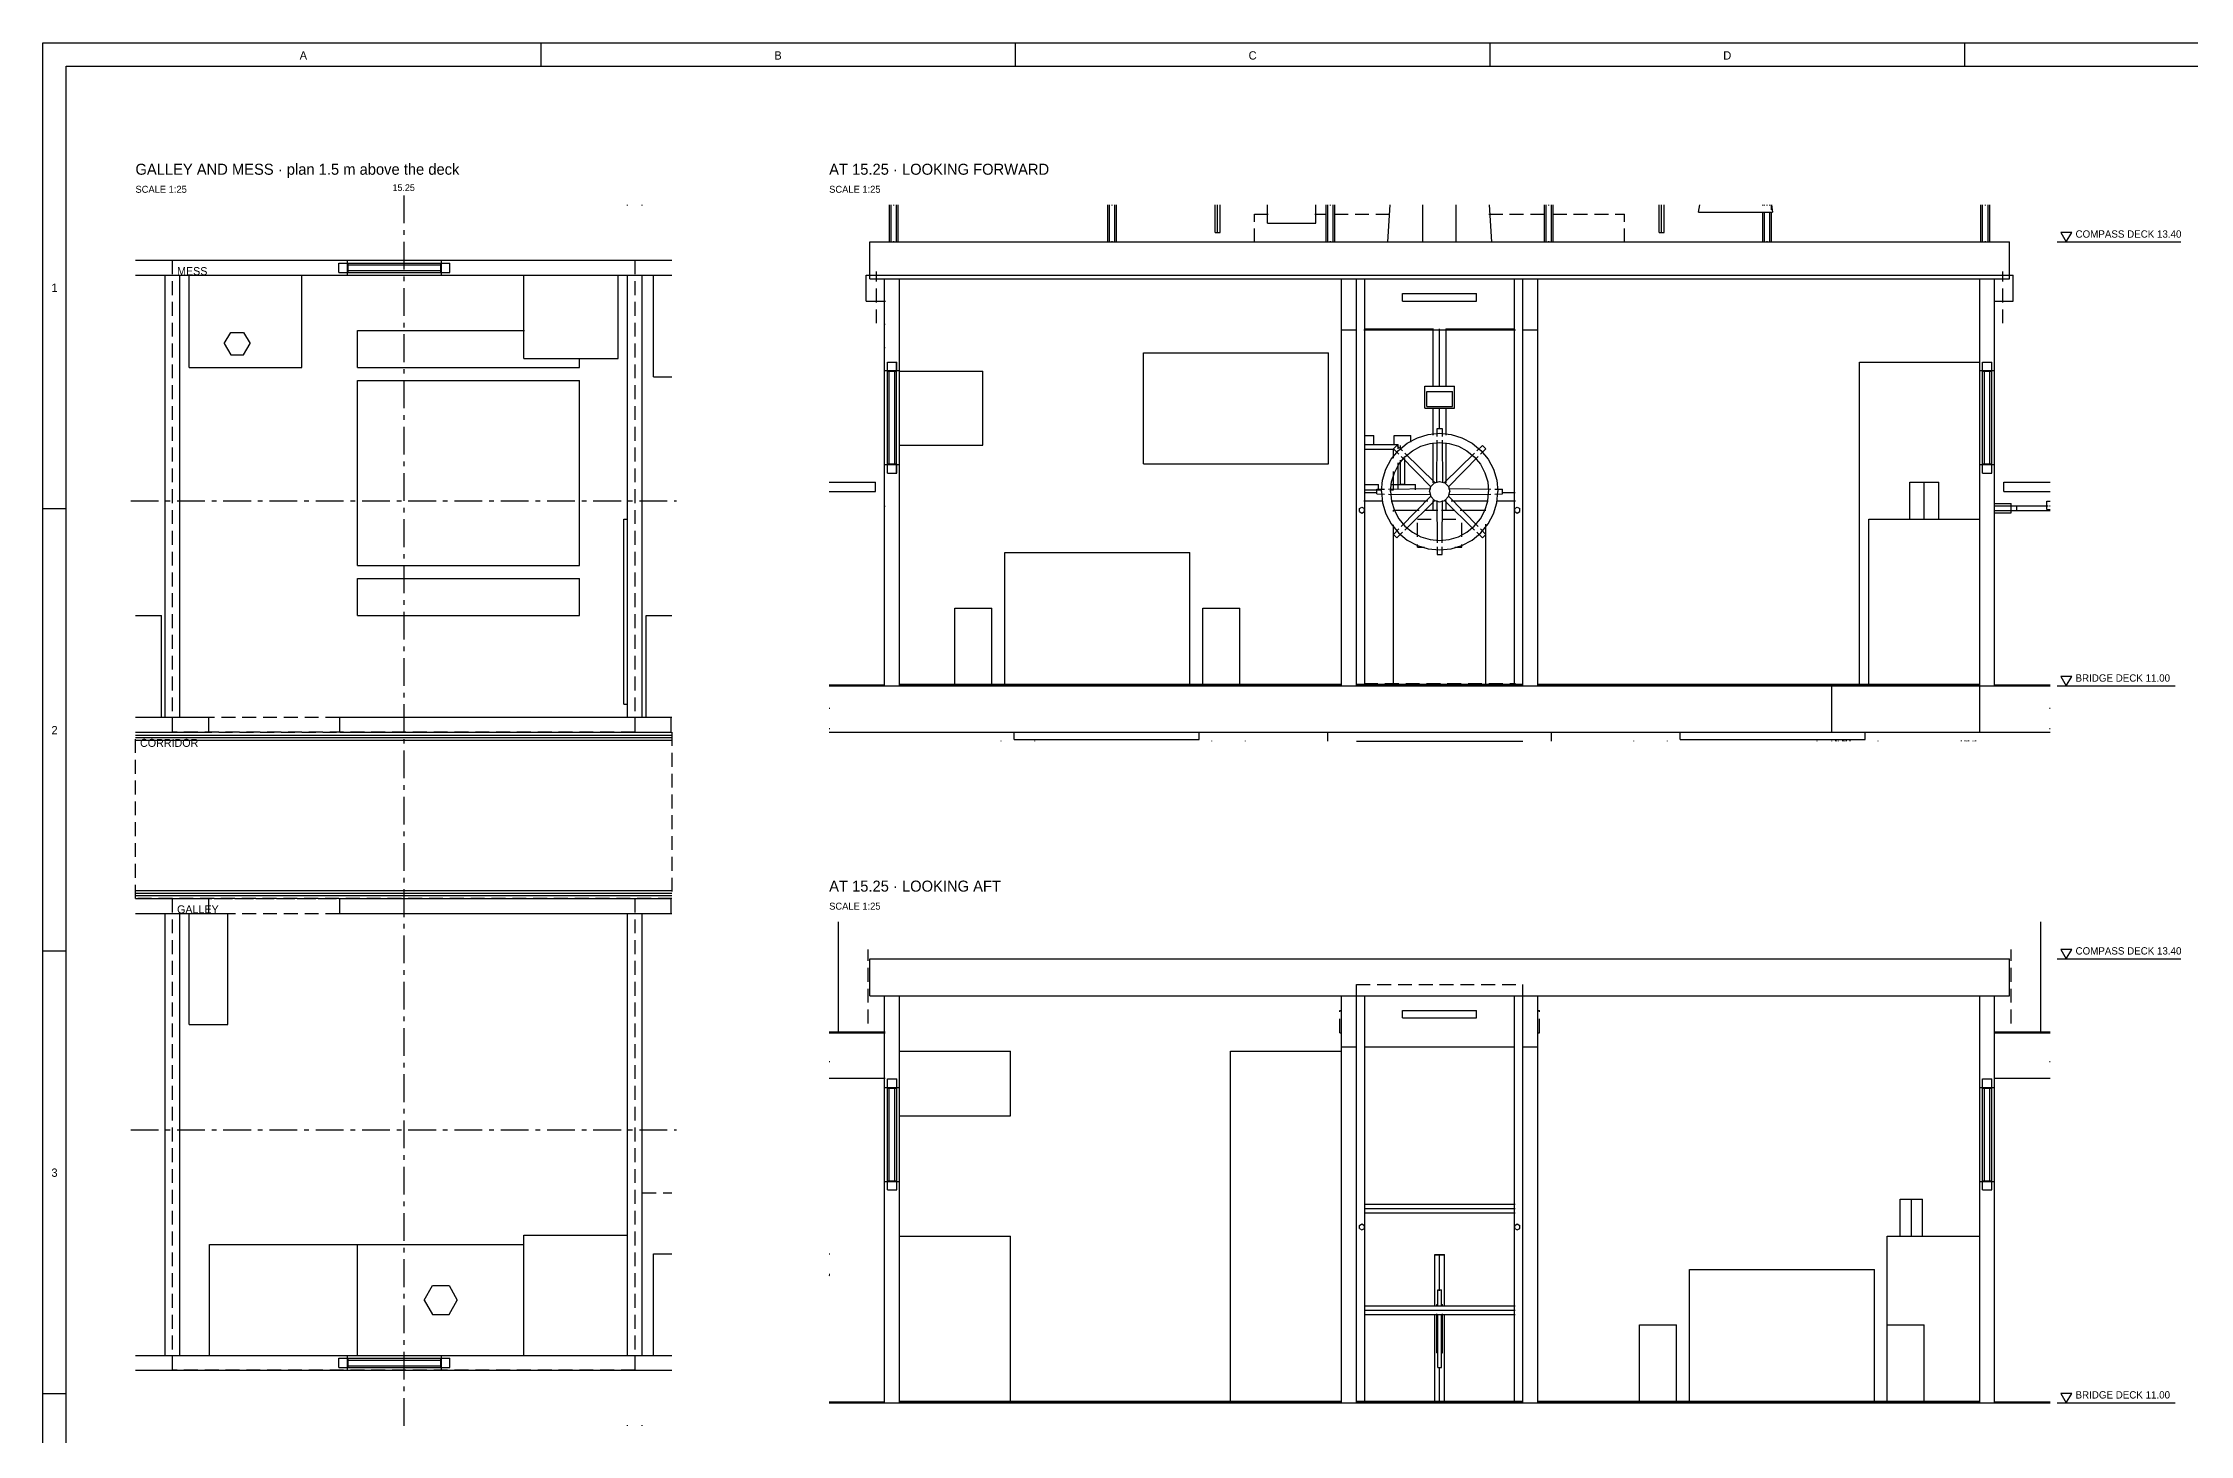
# Model space of a CAD drawing. Extents: x 5 to 836, y 5 to 589.
# Drawn here: x 5 to 469.3, y 288 to 589 of the extents above; entities that cross this region are included whole.
import ezdxf
from ezdxf.enums import TextEntityAlignment as Align

# ---------------------------------------------------------------- set-up
doc = ezdxf.new("R2010")
doc.units = 0
doc.linetypes.add('CENTER', pattern=[10, 6, -1.5, 1, -1.5])
doc.linetypes.add('DASHED', pattern=[4.5, 3, -1.5])
for name, color, linetype in [('CENTRE', 4, 'CENTER'), ('CUT', 7, 'CONTINUOUS'), ('DETAIL', 8, 'CONTINUOUS'), ('DIM', 3, 'CONTINUOUS'), ('FRAME', 7, 'CONTINUOUS'), ('GA', 4, 'DASHED'), ('GA-TEXT', 4, 'CONTINUOUS'), ('MARKING', 4, 'DASHED'), ('OUTLINE', 7, 'CONTINUOUS'), ('TEXT', 7, 'CONTINUOUS'), ('THIN', 7, 'CONTINUOUS')]:
    doc.layers.add(name, color=color, linetype=linetype)

msp = doc.modelspace()

# ---------------------------------------------------------------- linework, layer by layer
at = {"layer": 'CENTRE'}
for p, q in [((83, 556), (83, 289)), ((83, 556), (83, 289)), ((24, 490), (142, 490)), ((24, 354), (142, 354))]:
    msp.add_line(p, q, dxfattribs=at)
at = {"layer": 'CUT'}
for p, q in [((183.8, 538), (183.8, 546)), ((183.8, 546), (430.2, 546)), ((430.2, 538), (430.2, 546)), ((25, 542), (70.84, 542)), ((25, 538.8), (70.84, 538.8)), ((31.4, 443.2), (31.4, 538.8)), ((34.6, 443.2), (34.6, 538.8)), ((69, 541.4), (71, 541.4)), ((69, 539.4), (69, 541.4)), ((69, 539.4), (71, 539.4)), ((70.84, 538.8), (70.84, 542)), ((71, 539.4), (71, 541.4)), ((71, 541), (91, 541)), ((71, 539.8), (91, 539.8)), ((91, 539.4), (91, 541.4)), ((91, 541.4), (93, 541.4)), ((91, 539.4), (93, 539.4)), ((91.16, 542), (141, 542)), ((91.16, 538.8), (91.16, 542)), ((91.16, 538.8), (141, 538.8)), ((93, 539.4), (93, 541.4)), ((109, 520.8), (109, 538.8)), ((129.4, 520.8), (129.4, 538.8)), ((131.4, 443.2), (131.4, 538.8)), ((134.6, 443.2), (134.6, 538.8)), ((183.8, 538), (430.2, 538)), ((187, 518.16), (187, 538)), ((190.2, 518.16), (190.2, 538)), ((285.8, 450), (285.8, 538)), ((289, 450), (289, 538)), ((325, 450), (325, 538)), ((328.2, 450), (328.2, 538)), ((423.8, 518.16), (423.8, 538)), ((427, 518.16), (427, 538)), ((109, 520.8), (129.4, 520.8)), ((187.6, 518), (187.6, 520)), ((187.6, 520), (189.6, 520)), ((189.6, 518), (189.6, 520)), ((424.4, 520), (426.4, 520)), ((424.4, 518), (424.4, 520)), ((426.4, 518), (426.4, 520)), ((187, 518.16), (190.2, 518.16)), ((187.6, 518), (189.6, 518)), ((188, 498), (188, 518)), ((189.2, 498), (189.2, 518)), ((423.8, 518.16), (427, 518.16)), ((424.4, 518), (426.4, 518)), ((424.8, 498), (424.8, 518)), ((426, 498), (426, 518)), ((187, 450), (187, 497.84)), ((187, 497.84), (190.2, 497.84)), ((187.6, 498), (189.6, 498)), ((187.6, 496), (187.6, 498)), ((189.6, 496), (189.6, 498)), ((190.2, 450), (190.2, 497.84)), ((423.8, 497.84), (427, 497.84)), ((423.8, 450), (423.8, 497.84)), ((424.4, 498), (426.4, 498)), ((424.4, 496), (424.4, 498)), ((426.4, 496), (426.4, 498)), ((427, 450), (427, 497.84)), ((187.6, 496), (189.6, 496)), ((424.4, 496), (426.4, 496)), ((289.65, 488.32), (290.2, 488.64)), ((289.65, 487.68), (289.65, 488.32)), ((289.65, 487.68), (290.2, 487.36)), ((290.2, 488.64), (290.75, 488.32)), ((290.2, 487.36), (290.75, 487.68)), ((290.75, 487.68), (290.75, 488.32)), ((323.25, 488.32), (323.8, 488.64)), ((323.25, 487.68), (323.25, 488.32)), ((323.25, 487.68), (323.8, 487.36)), ((323.8, 488.64), (324.35, 488.32)), ((323.8, 487.36), (324.35, 487.68)), ((324.35, 487.68), (324.35, 488.32)), ((130.6, 486), (131.4, 486)), ((130.6, 446), (130.6, 486)), ((399.8, 450), (399.8, 486)), ((399.8, 486), (423.8, 486)), ((213, 450), (213, 478.8)), ((213, 478.8), (253, 478.8)), ((253, 450), (253, 478.8)), ((25, 465.2), (30.6, 465.2)), ((30.6, 443.2), (30.6, 465.2)), ((135.4, 465.2), (141, 465.2)), ((135.4, 443.2), (135.4, 465.2)), ((202.2, 466.8), (210.2, 466.8)), ((202.2, 450), (202.2, 466.8)), ((210.2, 450), (210.2, 466.8)), ((255.8, 450), (255.8, 466.8)), ((255.8, 466.8), (263.8, 466.8)), ((263.8, 450), (263.8, 466.8)), ((130.6, 446), (131.4, 446)), ((175, 450.2), (187, 450.2)), ((175, 450.04), (187, 450.04)), ((175, 450), (439, 450)), ((190.2, 450.32), (285.8, 450.32)), ((190.2, 450.12), (285.8, 450.12)), ((289, 450.32), (325, 450.32)), ((289, 450.12), (325, 450.12)), ((328.2, 450.32), (423.8, 450.32)), ((328.2, 450.12), (423.8, 450.12)), ((427, 450.2), (439, 450.2)), ((427, 450.04), (439, 450.04)), ((25, 443.2), (40.84, 443.2)), ((40.84, 440), (40.84, 443.2)), ((69.16, 443.2), (141, 443.2)), ((69.16, 440), (69.16, 443.2)), ((140.84, 440), (140.84, 443.2)), ((25, 440), (40.84, 440)), ((69.16, 440), (140.84, 440)), ((175, 440), (439, 440)), ((215, 438.4), (215, 440)), ((215, 438.4), (255, 438.4)), ((255, 438.4), (255, 440)), ((359, 438.4), (359, 440)), ((359, 438.4), (399, 438.4)), ((399, 438.4), (399, 440)), ((25, 404), (40.84, 404)), ((40.84, 400.8), (40.84, 404)), ((69.16, 400.8), (69.16, 404)), ((69.16, 404), (140.84, 404)), ((140.84, 400.8), (140.84, 404)), ((25, 400.8), (45, 400.8)), ((31.4, 305.2), (31.4, 400.8)), ((34.6, 305.2), (34.6, 400.8)), ((36.6, 376.8), (36.6, 400.8)), ((45, 376.8), (45, 400.8)), ((69.16, 400.8), (140.84, 400.8)), ((131.4, 305.2), (131.4, 400.8)), ((134.6, 305.2), (134.6, 400.8)), ((183.8, 383), (183.8, 391)), ((183.8, 391), (430.2, 391)), ((430.2, 383), (430.2, 391)), ((183.8, 383), (430.2, 383)), ((187, 363.16), (187, 383)), ((190.2, 363.16), (190.2, 383)), ((285.8, 295), (285.8, 383)), ((289, 295), (289, 383)), ((325, 295), (325, 383)), ((328.2, 295), (328.2, 383)), ((423.8, 363.16), (423.8, 383)), ((427, 363.16), (427, 383)), ((36.6, 376.8), (45, 376.8)), ((187, 363.16), (190.2, 363.16)), ((187.6, 365), (189.6, 365)), ((187.6, 363), (187.6, 365)), ((187.6, 363), (189.6, 363)), ((188, 343), (188, 363)), ((189.2, 343), (189.2, 363)), ((189.6, 363), (189.6, 365)), ((423.8, 363.16), (427, 363.16)), ((424.4, 363), (424.4, 365)), ((424.4, 365), (426.4, 365)), ((424.4, 363), (426.4, 363)), ((424.8, 343), (424.8, 363)), ((426, 343), (426, 363)), ((426.4, 363), (426.4, 365)), ((187, 342.84), (190.2, 342.84)), ((187, 295), (187, 342.84)), ((187.6, 343), (189.6, 343)), ((187.6, 341), (187.6, 343)), ((187.6, 341), (189.6, 341)), ((189.6, 341), (189.6, 343)), ((190.2, 295), (190.2, 342.84)), ((423.8, 295), (423.8, 342.84)), ((423.8, 342.84), (427, 342.84)), ((424.4, 343), (426.4, 343)), ((424.4, 341), (424.4, 343)), ((424.4, 341), (426.4, 341)), ((426.4, 341), (426.4, 343)), ((427, 295), (427, 342.84)), ((109, 305.2), (109, 331.2)), ((109, 331.2), (131.4, 331.2)), ((190.2, 331), (214.2, 331)), ((214.2, 295), (214.2, 331)), ((289.65, 333.32), (290.2, 333.64)), ((289.65, 332.68), (289.65, 333.32)), ((289.65, 332.68), (290.2, 332.36)), ((290.2, 333.64), (290.75, 333.32)), ((290.2, 332.36), (290.75, 332.68)), ((290.75, 332.68), (290.75, 333.32)), ((323.25, 333.32), (323.8, 333.64)), ((323.25, 332.68), (323.25, 333.32)), ((323.25, 332.68), (323.8, 332.36)), ((323.8, 333.64), (324.35, 333.32)), ((323.8, 332.36), (324.35, 332.68)), ((324.35, 332.68), (324.35, 333.32)), ((361, 295), (361, 323.8)), ((361, 323.8), (401, 323.8)), ((401, 295), (401, 323.8)), ((350.2, 295), (350.2, 311.8)), ((350.2, 311.8), (358.2, 311.8)), ((358.2, 295), (358.2, 311.8)), ((403.8, 311.8), (411.8, 311.8)), ((403.8, 295), (403.8, 311.8)), ((411.8, 295), (411.8, 311.8)), ((25, 305.2), (70.84, 305.2)), ((25, 302), (70.84, 302)), ((69, 302.6), (69, 304.6)), ((69, 304.6), (71, 304.6)), ((69, 302.6), (71, 302.6)), ((70.84, 302), (70.84, 305.2)), ((71, 302.6), (71, 304.6)), ((71, 304.2), (91, 304.2)), ((71, 303), (91, 303)), ((91, 302.6), (91, 304.6)), ((91, 304.6), (93, 304.6)), ((91, 302.6), (93, 302.6)), ((91.16, 302), (91.16, 305.2)), ((91.16, 305.2), (141, 305.2)), ((91.16, 302), (141, 302)), ((93, 302.6), (93, 304.6)), ((175, 295.2), (187, 295.2)), ((175, 295.04), (187, 295.04)), ((175, 295), (439, 295)), ((190.2, 295.32), (285.8, 295.32)), ((190.2, 295.12), (285.8, 295.12)), ((289, 295.32), (325, 295.32)), ((289, 295.12), (325, 295.12)), ((328.2, 295.32), (423.8, 295.32)), ((328.2, 295.12), (423.8, 295.12)), ((427, 295.2), (439, 295.2)), ((427, 295.04), (439, 295.04))]:
    msp.add_line(p, q, dxfattribs=at)
at = {"layer": 'DETAIL'}
for p, q in [((131.4, 553.86), (131.4, 554)), ((134.6, 553.86), (134.6, 554)), ((188.05, 546), (188.05, 554)), ((188.41, 546), (188.41, 554)), ((189, 553.86), (189, 554)), ((189.59, 546), (189.59, 554)), ((189.95, 546), (189.95, 554)), ((235.25, 546), (235.25, 554)), ((235.61, 546), (235.61, 554)), ((236.2, 553.86), (236.2, 554)), ((236.79, 546), (236.79, 554)), ((237.15, 546), (237.15, 554)), ((258.44, 548), (258.44, 554)), ((259, 548), (259, 554)), ((259.56, 548), (259.56, 554)), ((282.45, 546), (282.45, 554)), ((282.81, 546), (282.81, 554)), ((283.4, 553.86), (283.4, 554)), ((283.99, 546), (283.99, 554)), ((284.35, 546), (284.35, 554)), ((329.65, 546), (329.65, 554)), ((330.01, 546), (330.01, 554)), ((330.6, 553.86), (330.6, 554)), ((331.19, 546), (331.19, 554)), ((331.55, 546), (331.55, 554)), ((354.44, 548), (354.44, 554)), ((355, 548), (355, 554)), ((355.56, 548), (355.56, 554)), ((376.85, 553.86), (376.85, 554)), ((376.85, 546), (376.85, 552.48)), ((377.21, 553.86), (377.21, 554)), ((377.21, 546), (377.21, 552.48)), ((377.8, 553.86), (377.8, 554)), ((378.39, 553.86), (378.39, 554)), ((378.39, 546), (378.39, 552.48)), ((378.75, 552.9), (378.75, 554)), ((378.75, 546), (378.75, 552.48)), ((424.05, 546), (424.05, 554)), ((424.41, 546), (424.41, 554)), ((425, 553.86), (425, 554)), ((425.59, 546), (425.59, 554)), ((425.95, 546), (425.95, 554)), ((258.44, 548), (259.56, 548)), ((269.8, 550), (280.2, 550)), ((354.44, 548), (355.56, 548)), ((363, 552.4), (379, 552.4)), ((183.8, 538.69), (183.8, 546)), ((183.8, 546), (430.2, 546)), ((189, 546), (189, 546.14)), ((236.2, 546), (236.2, 546.14)), ((283.4, 546), (283.4, 546.14)), ((330.6, 546), (330.6, 546.14)), ((377.8, 546), (377.8, 546.14)), ((425, 546), (425, 546.14)), ((430.2, 538.69), (430.2, 546)), ((25, 542), (141, 542)), ((25, 538.8), (141, 538.8)), ((31.4, 443.2), (31.4, 538.8)), ((34.6, 443.2), (34.6, 538.8)), ((36.6, 518.8), (36.6, 538.8)), ((61, 518.8), (61, 538.8)), ((69, 541.4), (70.87, 541.4)), ((69, 539.4), (69, 541.4)), ((69, 539.4), (70.87, 539.4)), ((70.84, 538.8), (70.84, 542)), ((71, 539.4), (71, 541.4)), ((71, 541.4), (93, 541.4)), ((71, 541), (91, 541)), ((71, 539.8), (91, 539.8)), ((71, 539.4), (93, 539.4)), ((91, 539.4), (91, 541.4)), ((91.16, 538.8), (91.16, 542)), ((93, 539.4), (93, 541.4)), ((109, 520.8), (109, 538.8)), ((129.4, 520.8), (129.4, 538.8)), ((131.4, 443.2), (131.4, 538.8)), ((134.6, 443.2), (134.6, 538.8)), ((137, 516.8), (137, 538.8)), ((183, 533.2), (183, 538.8)), ((183, 538.8), (431, 538.8)), ((431, 533.2), (431, 538.8)), ((187, 450), (187, 538)), ((187, 538), (427, 538)), ((190.2, 450), (190.2, 538)), ((191.44, 537.86), (191.44, 538)), ((233, 537.87), (233, 538)), ((233.76, 537.86), (233.76, 538)), ((238.64, 537.86), (238.64, 538)), ((261, 537.87), (261, 538)), ((280.96, 537.86), (280.96, 538)), ((285.8, 450), (285.8, 538)), ((285.84, 537.86), (285.84, 538)), ((289, 450), (289, 538)), ((290.84, 450), (290.84, 538)), ((295, 537.86), (295, 538)), ((299, 533.2), (299, 534.8)), ((299, 534.8), (315, 534.8)), ((306.79, 537.86), (306.79, 538)), ((307, 537.86), (307, 538)), ((307.21, 537.86), (307.21, 538)), ((315, 533.2), (315, 534.8)), ((319, 537.86), (319, 538)), ((323.16, 450), (323.16, 538)), ((325, 450), (325, 538)), ((328.16, 537.86), (328.16, 538)), ((328.2, 450), (328.2, 538)), ((333.04, 537.86), (333.04, 538)), ((353, 537.87), (353, 538)), ((375.36, 537.86), (375.36, 538)), ((380.24, 537.86), (380.24, 538)), ((381, 537.87), (381, 538)), ((388.6, 537.86), (388.6, 538)), ((391.64, 537.86), (391.64, 538)), ((391.8, 537.86), (391.8, 538)), ((422.56, 537.86), (422.56, 538)), ((423.8, 440), (423.8, 538)), ((423.96, 537.86), (423.96, 538)), ((427, 450), (427, 538)), ((183, 533.2), (187.2, 533.2)), ((299, 533.2), (315, 533.2)), ((426.8, 533.2), (431, 533.2)), ((44.2, 524), (45.6, 526.42)), ((45.6, 526.42), (48.4, 526.42)), ((48.4, 526.42), (49.8, 524)), ((73, 518.8), (73, 526.8)), ((73, 526.8), (109.1, 526.8)), ((187, 528.16), (187.14, 528.16)), ((285.66, 526), (285.8, 526)), ((285.8, 526.96), (289, 526.96)), ((290.62, 527), (305.74, 527)), ((290.73, 527.16), (305.67, 527.16)), ((290.84, 526.96), (323.16, 526.96)), ((305.61, 514.73), (305.61, 527.18)), ((307, 514.73), (307, 527.18)), ((308.26, 527), (323.38, 527)), ((308.33, 527.16), (323.27, 527.16)), ((308.39, 514.73), (308.39, 527.18)), ((325, 526.96), (328.2, 526.96)), ((426.86, 528.16), (427, 528.16)), ((44.2, 524), (45.6, 521.58)), ((45.6, 521.58), (48.4, 521.58)), ((48.4, 521.58), (49.8, 524)), ((109, 520.8), (129.4, 520.8)), ((121, 518.8), (121, 520.87)), ((187, 523.16), (187.14, 523.16)), ((187.6, 520), (189.6, 520)), ((187.6, 496), (187.6, 520)), ((189.59, 496), (189.59, 520)), ((243, 498), (243, 522)), ((243, 522), (283, 522)), ((283, 498), (283, 522)), ((397.8, 450), (397.8, 520)), ((397.8, 520), (423.8, 520)), ((424.4, 520), (426.4, 520)), ((424.41, 496), (424.41, 520)), ((426.4, 496), (426.4, 520)), ((426.86, 523.16), (427, 523.16)), ((426.86, 522.16), (427, 522.16)), ((36.6, 518.8), (61, 518.8)), ((73, 518.8), (121, 518.8)), ((73, 516), (121, 516)), ((73, 476), (73, 516)), ((121, 476), (121, 516)), ((137, 516.8), (141, 516.8)), ((187, 518.16), (190.2, 518.16)), ((187.6, 518), (189.6, 518)), ((188, 498), (188, 518)), ((189.2, 498), (189.2, 518)), ((190.2, 518), (208.2, 518)), ((208.2, 502), (208.2, 518)), ((423.8, 518.16), (427, 518.16)), ((424.4, 518), (426.4, 518)), ((424.8, 498), (424.8, 518)), ((426, 498), (426, 518)), ((303.8, 510), (303.8, 514.8)), ((303.8, 514.8), (310.2, 514.8)), ((310.2, 510), (310.2, 514.8)), ((303.8, 510), (310.2, 510)), ((305.61, 504.23), (305.61, 510.11)), ((307, 505.49), (307, 510.11)), ((308.39, 504.23), (308.39, 510.11)), ((190.2, 502), (208.2, 502)), ((290.72, 502.2), (298, 502.2)), ((292.8, 502.11), (292.8, 504.13)), ((297.02, 501.25), (297.75, 501.98)), ((297.2, 502.11), (297.2, 504.13)), ((298, 501.23), (298, 502.2)), ((300.8, 502.66), (300.8, 504.13)), ((305.61, 493.88), (305.61, 502.55)), ((306.48, 505.6), (307.52, 505.6)), ((308.39, 493.88), (308.39, 502.55)), ((316.25, 501.98), (316.98, 501.25)), ((187, 497.84), (190.2, 497.84)), ((187.6, 498), (189.6, 498)), ((243, 498), (283, 498)), ((298, 492.51), (298, 498.18)), ((423.8, 497.84), (427, 497.84)), ((424.4, 498), (426.4, 498)), ((175, 494), (185, 494)), ((185, 492), (185, 494)), ((187.6, 496), (189.6, 496)), ((290.72, 493.5), (293.8, 493.5)), ((293.4, 491.48), (293.4, 492.52)), ((293.8, 492.41), (293.8, 493.5)), ((296.47, 493.5), (301.8, 493.5)), ((298.52, 493.6), (299.48, 493.6)), ((301.8, 492.41), (301.8, 493.5)), ((304.8, 492), (305.09, 493.1)), ((305.09, 493.1), (305.9, 493.91)), ((305.9, 493.91), (307, 494.2)), ((307, 494.2), (308.1, 493.91)), ((308.1, 493.91), (308.91, 493.1)), ((308.91, 493.1), (309.2, 492)), ((320.6, 491.48), (320.6, 492.52)), ((408.68, 494), (414.92, 494)), ((408.68, 486), (408.68, 494)), ((411.8, 486), (411.8, 494)), ((414.92, 486), (414.92, 494)), ((424.4, 496), (426.4, 496)), ((426.86, 493.84), (427, 493.84)), ((429, 494), (439, 494)), ((429, 492), (429, 494)), ((175, 492), (185, 492)), ((187, 488.84), (187.14, 488.84)), ((289.65, 488.32), (290.2, 488.64)), ((289.65, 487.68), (289.65, 488.32)), ((289.65, 487.68), (290.2, 487.36)), ((290.2, 488.64), (290.75, 488.32)), ((290.2, 487.36), (290.75, 487.68)), ((290.63, 490), (294.68, 490)), ((290.69, 491.8), (293.49, 491.8)), ((290.75, 487.68), (290.75, 488.32)), ((296.5, 490), (304.48, 490)), ((297, 487.72), (297, 488)), ((297, 488), (302.59, 488)), ((303.71, 488), (306.58, 488)), ((304.8, 492), (305.09, 490.9)), ((305.09, 490.9), (305.9, 490.09)), ((305.61, 488), (305.61, 490.1)), ((305.9, 490.09), (307, 489.8)), ((307, 489.8), (308.1, 490.09)), ((307.42, 488), (310.29, 488)), ((308.1, 490.09), (308.91, 490.9)), ((308.39, 488), (308.39, 490.1)), ((308.91, 490.9), (309.2, 492)), ((309.52, 490), (317.5, 490)), ((311.41, 488), (317, 488)), ((319.32, 490), (323.37, 490)), ((320.51, 491.8), (323.31, 491.8)), ((323.25, 488.32), (323.8, 488.64)), ((323.25, 487.68), (323.25, 488.32)), ((323.25, 487.68), (323.8, 487.36)), ((323.8, 488.64), (324.35, 488.32)), ((323.8, 487.36), (324.35, 487.68)), ((324.35, 487.68), (324.35, 488.32)), ((426.86, 488.84), (427, 488.84)), ((429, 492), (439, 492)), ((430.6, 487.4), (430.6, 489.4)), ((431.8, 487.92), (431.8, 488.88)), ((438.3, 488.1), (438.3, 489.9)), ((438.3, 489.9), (439, 489.9)), ((438.3, 488.1), (439, 488.1)), ((130.6, 486), (131.4, 486)), ((130.6, 446), (130.6, 486)), ((297, 450.28), (297, 484.79)), ((317, 450.28), (317, 484.93)), ((399.8, 450), (399.8, 486)), ((399.8, 486), (423.8, 486)), ((213, 450), (213, 478.8)), ((213, 478.8), (253, 478.8)), ((253, 450), (253, 478.8)), ((297.02, 482.75), (297.75, 482.01)), ((306.48, 478.4), (307.52, 478.4)), ((316.25, 482.02), (316.99, 482.75)), ((73, 476), (121, 476)), ((73, 465.2), (73, 473.2)), ((73, 473.2), (121, 473.2)), ((121, 465.2), (121, 473.2)), ((25, 465.2), (30.6, 465.2)), ((30.6, 443.2), (30.6, 465.2)), ((73, 465.2), (121, 465.2)), ((135.4, 465.2), (141, 465.2)), ((135.4, 443.2), (135.4, 465.2)), ((202.2, 466.8), (210.2, 466.8)), ((202.2, 450), (202.2, 466.8)), ((210.2, 450), (210.2, 466.8)), ((255.8, 450), (255.8, 466.8)), ((255.8, 466.8), (263.8, 466.8)), ((263.8, 450), (263.8, 466.8)), ((130.6, 446), (131.4, 446)), ((175, 450), (439, 450)), ((212.2, 450), (212.2, 450.14)), ((224.2, 450), (224.2, 450.14)), ((362.2, 450), (362.2, 450.14)), ((388.6, 450), (388.6, 450.14)), ((391.8, 439.87), (391.8, 450.14)), ((401.8, 450), (401.8, 450.14)), ((405, 450), (405, 450.14)), ((423, 450), (423, 450.14)), ((25, 443.2), (40.84, 443.2)), ((40.84, 440), (40.84, 443.2)), ((69.16, 443.2), (141, 443.2)), ((69.16, 440), (69.16, 443.2)), ((140.84, 440), (140.84, 443.2)), ((175, 445.2), (175.14, 445.2)), ((438.86, 445.2), (439, 445.2)), ((25, 440), (40.84, 440)), ((25, 439.35), (141, 439.35)), ((25, 438.8), (141, 438.8)), ((25, 438.25), (141, 438.25)), ((69.16, 440), (140.84, 440)), ((175, 440.8), (175.14, 440.8)), ((175, 440), (439, 440)), ((212.16, 438), (212.16, 438.13)), ((215, 438.4), (215, 440)), ((215, 438.4), (255, 438.4)), ((219.44, 438), (219.44, 438.13)), ((255, 438.4), (255, 440)), ((257.76, 438), (257.76, 438.13)), ((265.04, 438), (265.04, 438.13)), ((282.84, 438), (282.84, 440)), ((289, 438), (325, 438)), ((303.36, 438), (303.36, 438.13)), ((310.64, 438), (310.64, 438.13)), ((331.16, 438), (331.16, 440)), ((348.96, 438), (348.96, 438.13)), ((356.24, 438), (356.24, 438.13)), ((359, 438.4), (359, 440)), ((359, 438.4), (399, 438.4)), ((388.6, 439.87), (388.6, 440)), ((388.6, 438), (388.6, 438.13)), ((391.8, 438), (391.8, 438.13)), ((392.64, 438), (392.64, 438.14)), ((392.8, 438), (392.8, 438.13)), ((393.24, 439.87), (393.24, 440)), ((393.24, 438), (393.24, 438.13)), ((394.2, 438), (394.2, 438.14)), ((394.24, 438), (394.24, 438.14)), ((394.56, 438), (394.56, 438.13)), ((395, 438), (395, 438.14)), ((395.76, 438), (395.76, 438.14)), ((399, 438.4), (399, 440)), ((399.8, 439.87), (399.8, 440)), ((401.84, 438), (401.84, 438.13)), ((415.8, 439.87), (415.8, 440)), ((419.84, 438), (419.84, 438.14)), ((420.6, 438), (420.6, 438.14)), ((421.36, 438), (421.36, 438.14)), ((421.4, 438), (421.4, 438.14)), ((422.36, 439.87), (422.36, 440)), ((422.36, 438), (422.36, 438.13)), ((422.8, 438), (422.8, 438.13)), ((422.96, 438), (422.96, 438.14)), ((438.86, 440.8), (439, 440.8)), ((25, 405.75), (141, 405.75)), ((25, 405.2), (141, 405.2)), ((25, 404.65), (141, 404.65)), ((25, 404), (40.84, 404)), ((40.84, 400.8), (40.84, 404)), ((69.16, 400.8), (69.16, 404)), ((69.16, 404), (140.84, 404)), ((140.84, 400.8), (140.84, 404)), ((25, 400.8), (45, 400.8)), ((31.4, 305.2), (31.4, 400.8)), ((34.6, 305.2), (34.6, 400.8)), ((36.6, 376.8), (36.6, 400.8)), ((45, 376.8), (45, 400.8)), ((69.16, 400.8), (140.84, 400.8)), ((131.4, 305.2), (131.4, 400.8)), ((134.6, 305.2), (134.6, 400.8)), ((183.8, 383), (183.8, 391)), ((183.8, 391), (430.2, 391)), ((430.2, 383), (430.2, 391)), ((183.8, 383), (430.2, 383)), ((187, 295), (187, 383)), ((190.2, 295), (190.2, 383)), ((226.84, 382.86), (226.84, 383)), ((259.16, 382.86), (259.16, 383)), ((285.8, 295), (285.8, 383)), ((289, 295), (289, 383)), ((290.84, 295), (290.84, 383)), ((323.16, 295), (323.16, 383)), ((325, 295), (325, 383)), ((328.2, 295), (328.2, 383)), ((354.84, 382.86), (354.84, 383)), ((387.16, 382.86), (387.16, 383)), ((423.8, 295), (423.8, 383)), ((427, 295), (427, 383)), ((36.6, 376.8), (45, 376.8)), ((299, 378.2), (299, 379.8)), ((299, 379.8), (315, 379.8)), ((299, 378.2), (315, 378.2)), ((315, 378.2), (315, 379.8)), ((175, 375.2), (187.11, 375.2)), ((175, 375), (187.08, 375)), ((285.8, 371.96), (289, 371.96)), ((290.84, 371.96), (323.16, 371.96)), ((325, 371.96), (328.2, 371.96)), ((426.89, 375.2), (439, 375.2)), ((426.92, 375), (439, 375)), ((175, 368.8), (175.14, 368.8)), ((190.2, 371), (214.2, 371)), ((214.2, 357), (214.2, 371)), ((261.8, 371), (285.8, 371)), ((261.8, 295), (261.8, 371)), ((438.86, 368.8), (439, 368.8)), ((175, 365.2), (187.11, 365.2)), ((187, 363.16), (190.2, 363.16)), ((187.6, 365), (189.6, 365)), ((187.6, 341), (187.6, 365)), ((187.6, 363), (189.6, 363)), ((188, 343), (188, 363)), ((189.2, 343), (189.2, 363)), ((189.6, 341), (189.6, 365)), ((423.8, 363.16), (427, 363.16)), ((424.4, 341), (424.4, 365)), ((424.4, 365), (426.4, 365)), ((424.4, 363), (426.4, 363)), ((424.8, 343), (424.8, 363)), ((426, 343), (426, 363)), ((426.4, 341), (426.4, 365)), ((426.89, 365.2), (439, 365.2)), ((190.2, 357), (214.2, 357)), ((187, 342.84), (190.2, 342.84)), ((187.6, 343), (189.6, 343)), ((187.6, 341), (189.6, 341)), ((406.58, 339), (411.42, 339)), ((406.58, 331), (406.58, 339)), ((409, 331), (409, 339)), ((411.42, 331), (411.42, 339)), ((423.8, 342.84), (427, 342.84)), ((424.4, 343), (426.4, 343)), ((424.4, 341), (426.4, 341)), ((290.65, 337.95), (323.35, 337.95)), ((290.65, 337), (323.35, 337)), ((290.65, 336.05), (323.35, 336.05)), ((109, 305.2), (109, 331.2)), ((109, 331.2), (131.4, 331.2)), ((190.2, 331), (214.2, 331)), ((214.2, 295), (214.2, 331)), ((289.65, 333.32), (290.2, 333.64)), ((289.65, 332.68), (289.65, 333.32)), ((289.65, 332.68), (290.2, 332.36)), ((290.2, 333.64), (290.75, 333.32)), ((290.2, 332.36), (290.75, 332.68)), ((290.75, 332.68), (290.75, 333.32)), ((323.25, 333.32), (323.8, 333.64)), ((323.25, 332.68), (323.25, 333.32)), ((323.25, 332.68), (323.8, 332.36)), ((323.8, 333.64), (324.35, 333.32)), ((323.8, 332.36), (324.35, 332.68)), ((324.35, 332.68), (324.35, 333.32)), ((403.8, 295), (403.8, 331)), ((403.8, 331), (423.8, 331)), ((41, 329.2), (109, 329.2)), ((41, 305.2), (41, 329.2)), ((73, 305.2), (73, 329.2)), ((137, 305.2), (137, 327.2)), ((137, 327.2), (141, 327.2)), ((175, 327.2), (175.13, 327.18)), ((305.96, 327.02), (307, 327.04)), ((305.96, 315.81), (305.96, 327.02)), ((305.96, 326.98), (307, 326.96)), ((307, 319.21), (307, 327.04)), ((307, 327.04), (308.04, 327.02)), ((307, 326.96), (308.04, 326.98)), ((308.04, 315.81), (308.04, 327.02)), ((175, 322.8), (175.14, 322.78)), ((361, 295), (361, 323.8)), ((361, 323.8), (401, 323.8)), ((401, 295), (401, 323.8)), ((87.4, 317.2), (89.2, 320.32)), ((87.4, 317.2), (89.2, 314.08)), ((89.2, 320.32), (92.8, 320.32)), ((92.8, 320.32), (94.6, 317.2)), ((92.8, 314.08), (94.6, 317.2)), ((290.65, 315.95), (323.35, 315.95)), ((306.4, 315.82), (306.4, 316.2)), ((306.6, 315.93), (306.6, 319.4)), ((306.6, 319.4), (307.4, 319.4)), ((307.4, 315.93), (307.4, 319.4)), ((307.6, 315.82), (307.6, 316.2)), ((89.2, 314.08), (92.8, 314.08)), ((290.65, 315), (323.35, 315)), ((290.65, 314.05), (323.35, 314.05)), ((305.96, 295.29), (305.96, 314.16)), ((306.4, 305.8), (306.4, 314.18)), ((306.6, 302.6), (306.6, 314.12)), ((307.4, 302.6), (307.4, 314.12)), ((307.6, 305.8), (307.6, 314.18)), ((308.04, 295.29), (308.04, 314.16)), ((350.2, 295), (350.2, 311.8)), ((350.2, 311.8), (358.2, 311.8)), ((358.2, 295), (358.2, 311.8)), ((403.8, 311.8), (411.8, 311.8)), ((411.8, 295), (411.8, 311.8)), ((25, 305.2), (141, 305.2)), ((25, 302), (141, 302)), ((69, 302.6), (69, 304.6)), ((69, 304.6), (70.87, 304.6)), ((69, 302.6), (70.87, 302.6)), ((70.84, 302), (70.84, 305.2)), ((71, 302.6), (71, 304.6)), ((71, 304.6), (93, 304.6)), ((71, 304.2), (91, 304.2)), ((71, 303), (91, 303)), ((71, 302.6), (93, 302.6)), ((91, 302.6), (91, 304.6)), ((91.16, 302), (91.16, 305.2)), ((93, 302.6), (93, 304.6)), ((306.6, 302.6), (307.4, 302.6)), ((307, 295.3), (307, 302.71)), ((175, 295), (439, 295)), ((212.2, 295), (212.2, 295.14)), ((224.2, 295), (224.2, 295.14)), ((265.8, 295), (265.8, 295.14)), ((389.8, 295), (389.8, 295.14)), ((131.4, 290), (131.4, 290.14)), ((134.6, 290), (134.6, 290.14))]:
    msp.add_line(p, q, dxfattribs=at)
at = {"layer": 'DIM'}
for p, q in [((443.7, 548), (441.3, 548)), ((441.3, 548), (442.5, 546)), ((442.5, 546), (443.7, 548)), ((440.5, 546), (467.28, 546)), ((443.7, 452), (441.3, 452)), ((441.3, 452), (442.5, 450)), ((442.5, 450), (443.7, 452)), ((440.5, 450), (466.07, 450)), ((440.5, 391), (467.28, 391)), ((443.7, 393), (441.3, 393)), ((441.3, 393), (442.5, 391)), ((442.5, 391), (443.7, 393)), ((440.5, 295), (466.07, 295)), ((443.7, 297), (441.3, 297)), ((441.3, 297), (442.5, 295)), ((442.5, 295), (443.7, 297))]:
    msp.add_line(p, q, dxfattribs=at)
at = {"layer": 'FRAME'}
for p, q in [((10, 584), (831, 584)), ((10, 10), (10, 584))]:
    msp.add_line(p, q, dxfattribs=at)
at = {"layer": 'GA'}
for p, q in [((33, 542), (133, 542)), ((33, 440), (33, 542)), ((133, 542), (133, 440)), ((25, 440), (141, 440)), ((25, 404), (25, 440)), ((133, 440), (33, 440)), ((141, 440), (141, 404)), ((141, 404), (25, 404)), ((33, 404), (133, 404)), ((33, 302), (33, 404)), ((133, 404), (133, 302)), ((133, 302), (33, 302))]:
    msp.add_line(p, q, dxfattribs=at)
at = {"layer": 'MARKING'}
for p, q in [((267, 552), (269.94, 552)), ((267, 545.85), (267, 552)), ((280.01, 552), (282.52, 552)), ((284.2, 552), (296.37, 552)), ((317.63, 552), (329.8, 552)), ((331.48, 552), (347, 552)), ((347, 545.85), (347, 552)), ((25, 542), (141, 542)), ((25, 538.8), (31.4, 538.8)), ((31.4, 443.2), (31.4, 538.8)), ((34.6, 538.8), (131.4, 538.8)), ((34.6, 443.2), (34.6, 538.8)), ((131.4, 443.2), (131.4, 538.8)), ((134.6, 538.8), (141, 538.8)), ((134.6, 443.2), (134.6, 538.8)), ((185.2, 528.4), (185.2, 539.6)), ((428.8, 528.4), (428.8, 539.6)), ((302.2, 482.23), (302.2, 486)), ((302.2, 486), (306.51, 486)), ((307.49, 486), (311.8, 486)), ((311.8, 482.23), (311.8, 486)), ((302.2, 480), (302.2, 480.56)), ((302.2, 480), (303.73, 480)), ((310.27, 480), (311.8, 480)), ((311.8, 480), (311.8, 480.56)), ((290.66, 450.48), (323.4, 450.48)), ((175, 450.24), (187.18, 450.24)), ((175, 450.2), (187, 450.2)), ((175, 450.04), (187.18, 450.04)), ((187, 450.04), (187, 450.2)), ((190.2, 450.32), (202.38, 450.32)), ((190.2, 450.12), (190.2, 450.32)), ((190.2, 450.12), (285.8, 450.12)), ((210.08, 450.32), (213.16, 450.32)), ((252.91, 450.32), (255.99, 450.32)), ((263.68, 450.32), (285.8, 450.32)), ((285.8, 450.12), (285.8, 450.32)), ((290.61, 450.24), (323.36, 450.24)), ((290.61, 450.04), (323.36, 450.04)), ((290.66, 450.28), (323.4, 450.28)), ((290.67, 450.32), (323.33, 450.32)), ((290.67, 450.12), (323.33, 450.12)), ((328.2, 450.32), (397.91, 450.32)), ((328.2, 450.12), (328.2, 450.32)), ((328.2, 450.12), (423.8, 450.12)), ((426.87, 450.24), (439, 450.24)), ((426.87, 450.04), (439, 450.04)), ((427, 450.2), (439, 450.2)), ((427, 450.04), (427, 450.2)), ((25, 443.2), (31.4, 443.2)), ((34.6, 443.2), (131.4, 443.2)), ((134.6, 443.2), (141, 443.2)), ((25, 440), (141, 440)), ((25, 404), (141, 404)), ((25, 400.8), (31.4, 400.8)), ((31.4, 305.2), (31.4, 400.8)), ((34.6, 400.8), (131.4, 400.8)), ((34.6, 305.2), (34.6, 400.8)), ((131.4, 305.2), (131.4, 400.8)), ((134.6, 400.8), (141, 400.8)), ((134.6, 305.2), (134.6, 400.8)), ((183.4, 377), (183.4, 393)), ((430.6, 377), (430.6, 393)), ((289, 385.4), (325, 385.4)), ((289, 382.88), (289, 385.4)), ((325, 382.88), (325, 385.4)), ((285.4, 379.8), (285.8, 379.8)), ((285.4, 375), (285.4, 379.8)), ((285.8, 375), (285.8, 379.8)), ((328.2, 375), (328.2, 379.8)), ((328.2, 379.8), (328.6, 379.8)), ((328.6, 375), (328.6, 379.8)), ((285.4, 375), (285.8, 375)), ((328.2, 375), (328.6, 375)), ((134.6, 340.4), (141, 340.4)), ((25, 305.2), (31.4, 305.2)), ((25, 302), (141, 302)), ((34.6, 305.2), (70.97, 305.2)), ((91.11, 305.2), (131.4, 305.2)), ((134.6, 305.2), (141, 305.2)), ((175, 295.2), (187, 295.2)), ((175, 295.04), (187, 295.04)), ((187, 295.04), (187, 295.2)), ((190.2, 295.12), (285.8, 295.12)), ((214.13, 295.32), (261.87, 295.32)), ((289, 295.12), (289, 295.32)), ((289, 295.32), (325, 295.32)), ((289, 295.12), (325, 295.12)), ((290.63, 295.24), (323.37, 295.24)), ((290.63, 295.04), (323.37, 295.04)), ((325, 295.12), (325, 295.32)), ((328.2, 295.32), (350.32, 295.32)), ((328.2, 295.12), (328.2, 295.32)), ((328.2, 295.12), (423.8, 295.12)), ((358.01, 295.32), (361.09, 295.32)), ((400.84, 295.32), (403.92, 295.32)), ((427, 295.04), (427, 295.2)), ((427, 295.2), (439, 295.2)), ((427, 295.04), (439, 295.04))]:
    msp.add_line(p, q, dxfattribs=at)
at = {"layer": 'OUTLINE'}
for p, q in [((269.8, 550), (269.8, 554)), ((280.2, 550), (280.2, 554)), ((295.8, 546), (296.28, 554)), ((303.4, 546), (303.4, 554)), ((310.6, 546), (310.6, 554)), ((317.72, 554), (318.2, 546)), ((363, 552.4), (363.23, 554)), ((378.77, 554), (379, 552.4)), ((304.2, 510.4), (304.2, 513.6)), ((304.2, 513.6), (309.8, 513.6)), ((309.8, 510.4), (309.8, 513.6)), ((304.2, 510.4), (309.8, 510.4)), ((290.72, 504.13), (292.8, 504.13)), ((297.02, 501.25), (297.75, 501.98)), ((297.2, 504.13), (300.8, 504.13)), ((297.75, 501.98), (298.94, 500.81)), ((298.09, 500.91), (300, 502.48)), ((298.31, 501.47), (298.72, 501.47)), ((298.52, 501.13), (298.52, 501.96)), ((300, 502.48), (302.18, 503.64)), ((301.11, 500.81), (302.94, 501.79)), ((302.18, 503.64), (304.54, 504.36)), ((302.94, 501.79), (304.93, 502.4)), ((304.54, 504.36), (307, 504.6)), ((304.93, 502.4), (307, 502.6)), ((306.37, 493.9), (306.46, 503.09)), ((306.46, 503.93), (306.48, 505.6)), ((307, 504.6), (309.46, 504.36)), ((307, 502.6), (309.07, 502.4)), ((307.52, 505.6), (307.54, 503.93)), ((307.54, 503.09), (307.63, 493.9)), ((309.07, 502.4), (311.06, 501.79)), ((309.46, 504.36), (311.82, 503.64)), ((311.06, 501.79), (312.89, 500.81)), ((311.82, 503.64), (314, 502.48)), ((314, 502.48), (315.91, 500.91)), ((315.06, 500.81), (316.25, 501.98)), ((316.25, 501.98), (316.98, 501.25)), ((290.71, 501.2), (297, 501.2)), ((294.64, 494.46), (295.36, 496.82)), ((295.36, 496.82), (296.52, 499)), ((296.52, 499), (298.09, 500.91)), ((297, 499.24), (297, 501.2)), ((297.02, 501.25), (298.19, 500.06)), ((297.21, 496.06), (298.19, 497.89)), ((298.19, 497.89), (299.5, 499.5)), ((298.52, 493.6), (298.52, 498.76)), ((298.67, 499.56), (305.11, 492.99)), ((299.44, 500.33), (306.01, 493.89)), ((299.48, 493.6), (299.48, 499.18)), ((299.5, 499.5), (301.11, 500.81)), ((307.99, 493.89), (314.56, 500.33)), ((308.89, 492.99), (315.33, 499.56)), ((312.89, 500.81), (314.5, 499.5)), ((314.5, 499.5), (315.81, 497.89)), ((315.81, 500.06), (316.98, 501.25)), ((315.81, 497.89), (316.79, 496.06)), ((315.91, 500.91), (317.48, 499)), ((317.48, 499), (318.64, 496.82)), ((318.64, 496.82), (319.36, 494.46)), ((290.71, 492.4), (294.48, 492.4)), ((293.4, 492.52), (295.07, 492.54)), ((294.4, 492), (294.64, 494.46)), ((295.91, 492.54), (305.1, 492.63)), ((296.3, 492.4), (297, 492.4)), ((296.4, 492), (296.6, 494.07)), ((296.6, 494.07), (297.21, 496.06)), ((297, 492.4), (297, 496.31)), ((308.9, 492.63), (318.09, 492.54)), ((316.79, 496.06), (317.4, 494.07)), ((317.4, 494.07), (317.6, 492)), ((318.93, 492.54), (320.6, 492.52)), ((319.36, 494.46), (319.6, 492)), ((293.4, 491.48), (295.07, 491.46)), ((294.4, 492), (294.64, 489.54)), ((294.64, 489.54), (295.36, 487.18)), ((295.91, 491.46), (305.1, 491.37)), ((296.4, 492), (296.6, 489.93)), ((296.6, 489.93), (297.21, 487.94)), ((297.21, 487.94), (298.19, 486.11)), ((298.67, 484.44), (305.11, 491.01)), ((299.44, 483.67), (306.01, 490.11)), ((306.37, 490.1), (306.46, 480.91)), ((307.54, 480.91), (307.63, 490.1)), ((307.99, 490.11), (314.56, 483.67)), ((308.89, 491.01), (315.33, 484.44)), ((308.9, 491.37), (318.09, 491.46)), ((315.81, 486.11), (316.79, 487.94)), ((316.79, 487.94), (317.4, 489.93)), ((317.4, 489.93), (317.6, 492)), ((318.64, 487.18), (319.36, 489.54)), ((318.93, 491.46), (320.6, 491.48)), ((319.36, 489.54), (319.6, 492)), ((426.86, 489.4), (430.6, 489.4)), ((426.91, 488.88), (438.58, 488.88)), ((426.91, 487.92), (439, 487.92)), ((438.86, 488.88), (439, 488.88)), ((295.36, 487.18), (296.52, 485)), ((296.52, 485), (298.09, 483.09)), ((297.02, 482.75), (298.19, 483.94)), ((297.75, 482.02), (298.94, 483.19)), ((298.09, 483.09), (300, 481.52)), ((298.19, 486.11), (299.5, 484.5)), ((299.5, 484.5), (301.11, 483.19)), ((301.11, 483.19), (302.94, 482.21)), ((311.06, 482.21), (312.89, 483.19)), ((312.89, 483.19), (314.5, 484.5)), ((314, 481.52), (315.91, 483.09)), ((314.5, 484.5), (315.81, 486.11)), ((315.06, 483.19), (316.25, 482.02)), ((315.81, 483.94), (316.98, 482.75)), ((315.91, 483.09), (317.48, 485)), ((317.48, 485), (318.64, 487.18)), ((426.86, 487.4), (430.6, 487.4)), ((297.02, 482.75), (297.75, 482.02)), ((300, 481.52), (302.18, 480.36)), ((302.18, 480.36), (304.54, 479.64)), ((302.94, 482.21), (304.93, 481.6)), ((304.54, 479.64), (307, 479.4)), ((304.93, 481.6), (307, 481.4)), ((306.46, 480.07), (306.48, 478.4)), ((307, 481.4), (309.07, 481.6)), ((307, 479.4), (309.46, 479.64)), ((307.52, 478.4), (307.54, 480.07)), ((309.07, 481.6), (311.06, 482.21)), ((309.46, 479.64), (311.82, 480.36)), ((311.82, 480.36), (314, 481.52)), ((316.25, 482.02), (316.98, 482.75)), ((394.6, 438), (394.6, 438.1)), ((421, 438), (421, 438.1)), ((177, 375.09), (177, 399)), ((437, 375.09), (437, 399)), ((175, 322.53), (175.11, 322.56)), ((306.4, 316.2), (306.67, 316.2)), ((307.33, 316.2), (307.6, 316.2)), ((306.4, 305.8), (306.67, 305.8)), ((307.33, 305.8), (307.6, 305.8))]:
    msp.add_line(p, q, dxfattribs=at)
at = {"layer": 'THIN'}
for p, q in [((5, 589), (836, 589)), ((5, 5), (5, 589)), ((112.63, 589), (112.63, 584)), ((215.25, 589), (215.25, 584)), ((317.88, 589), (317.88, 584)), ((420.5, 589), (420.5, 584)), ((5, 488.33), (10, 488.33)), ((5, 392.67), (10, 392.67)), ((5, 297), (10, 297))]:
    msp.add_line(p, q, dxfattribs=at)

# ---------------------------------------------------------------- texts
at = {"layer": 'GA-TEXT'}
for s, p in [('MESS', (34, 538.8)), ('CORRIDOR', (26, 436.8)), ('GALLEY', (34, 400.8))]:
    msp.add_text(s, height=1.73, dxfattribs=at).set_placement(p)
at = {"layer": 'TEXT'}
for s, height, p in [('A', 1.8, (61.31, 585.4)), ('B', 1.8, (163.94, 585.4)), ('C', 1.8, (266.56, 585.4)), ('D', 1.8, (369.19, 585.4)), ('15.25', 1.44, (83, 557)), ('15.25', 1.44, (83, 557)), ('1', 1.8, (7.5, 535.17)), ('2', 1.8, (7.5, 439.5)), ('3', 1.8, (7.5, 343.83))]:
    msp.add_text(s, height=height, dxfattribs=at).set_placement(p, align=Align.CENTER)
for s, height, p in [('GALLEY AND MESS · plan 1.5 m above the deck', 2.38, (25, 560.5)), ('AT 15.25 · LOOKING FORWARD', 2.38, (175, 560.5)), ('SCALE 1:25', 1.51, (25, 556.6)), ('SCALE 1:25', 1.51, (175, 556.6)), ('COMPASS DECK 13.40', 1.58, (444.5, 546.9)), ('BRIDGE DECK 11.00', 1.58, (444.5, 450.9)), ('AT 15.25 · LOOKING AFT', 2.38, (175, 405.5)), ('SCALE 1:25', 1.51, (175, 401.6)), ('COMPASS DECK 13.40', 1.58, (444.5, 391.9)), ('BRIDGE DECK 11.00', 1.58, (444.5, 295.9))]:
    msp.add_text(s, height=height, dxfattribs=at).set_placement(p)

doc.saveas('drawing.dxf')
